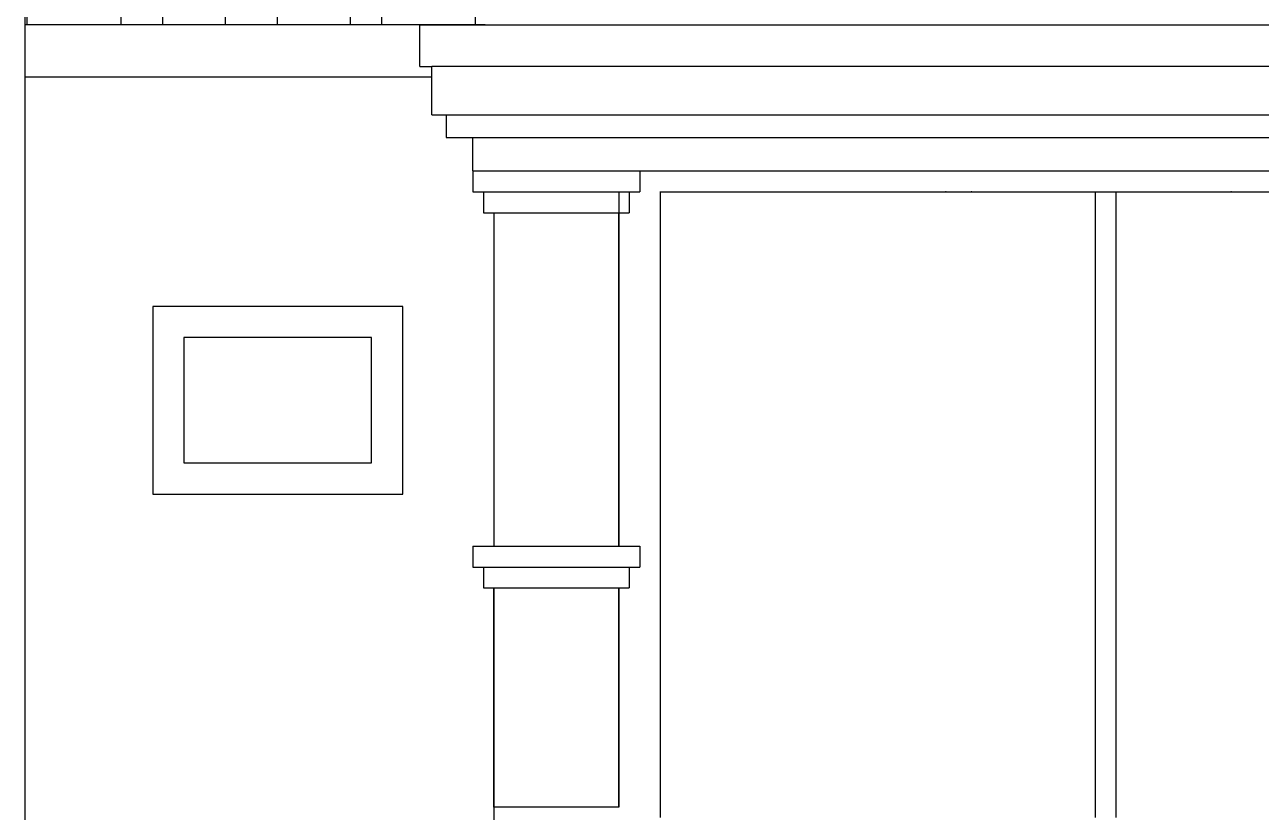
# Model space of a CAD drawing. Header units: inches. Extents: x -2812 to 9774, y -15726 to -746.
# Drawn here: x 2945.6 to 3064.2, y -9194.7 to -9119.2 of the extents above; entities that cross this region are included whole.
import ezdxf

# ---------------------------------------------------------------- set-up
doc = ezdxf.new("R2010")
doc.units = ezdxf.units.IN
doc.header["$LTSCALE"] = 17
doc.header["$MEASUREMENT"] = 0
doc.layers.add('OUTLINE', color=1, linetype='Continuous', lineweight=25)

msp = doc.modelspace()

# ---------------------------------------------------------------- hatches: boundary and pattern name
at = {"layer": 'OUTLINE'}
h = msp.add_hatch(dxfattribs=at)
h.set_pattern_fill('AR-RSHKE', color=8)
h.set_pattern_definition([(0, (4233.789, -5792.663), (25.5, 12), [6, -5, 7, -3, 9, -4]), (0, (4239.789, -5792.163), (25.5, 12), [5, -19, 4, -6]), (0, (4251.789, -5793.413), (25.5, 12), [3, -31]), (90, (4233.789, -5792.663), (-8.5, 12), [11.5, -36.5]), (90, (4239.789, -5792.663), (-8.5, 12), [11.25, -36.75]), (90, (4244.789, -5792.663), (-8.5, 12), [10.5, -37.5]), (90, (4251.789, -5793.413), (-8.5, 12), [11.5, -36.5]), (90, (4254.789, -5793.413), (-8.5, 12), [11.5, -36.5]), (90, (4263.789, -5792.663), (-8.5, 12), [11, -37])])
h.paths.add_polyline_path([(2945.55, -9107.18), (2945.55, -9119.18), (2984.6, -9119.18), (2989.13, -9119.18), (2990.55, -9119.18), (2990.55, -9114.35), (2990.55, -9107.18)])

# ---------------------------------------------------------------- linework, layer by layer
for p, q in [((2983.46, -9123.18), (2983.46, -9119.18)), ((2983.46, -9119.18), (3098.71, -9119.18)), ((2989.13, -9119.18), (2983.46, -9119.18)), ((2989.73, -9119.18), (2989.13, -9119.18)), ((2983.46, -9123.18), (2984.6, -9123.18)), ((2984.6, -9124.18), (2984.6, -9123.18)), ((3065.41, -9123.18), (2984.6, -9123.18)), ((2984.6, -9127.81), (2984.6, -9124.18)), ((2984.6, -9127.81), (2986, -9127.81)), ((2986, -9127.81), (2986, -9129.98)), ((2986, -9127.81), (3065.41, -9127.81)), ((2986, -9129.98), (2988.55, -9129.98)), ((2988.55, -9129.98), (3065.41, -9129.98)), ((2988.55, -9133.18), (2988.55, -9129.98))]:
    msp.add_line(p, q)
for p, q in [((2945.55, -8907.16), (2945.55, -9343.16)), ((2984.6, -9119.18), (2945.55, -9119.18)), ((2984.6, -9124.18), (2945.55, -9124.18)), ((2988.55, -9133.18), (3004.55, -9133.18)), ((2988.55, -9133.18), (2988.55, -9135.18)), ((3004.55, -9133.18), (3089.02, -9133.18)), ((3004.55, -9133.18), (3004.55, -9135.18)), ((2988.55, -9135.18), (2989.55, -9135.18)), ((2989.55, -9135.18), (2989.55, -9137.18)), ((2989.55, -9135.18), (3003.55, -9135.18)), ((3003.55, -9135.18), (3004.55, -9135.18)), ((3003.55, -9135.18), (3003.55, -9137.18)), ((3006.55, -9195.16), (3006.55, -9135.16)), ((3006.55, -9135.18), (3089.02, -9135.18)), ((3048.24, -9135.16), (3048.24, -9195.16)), ((3050.24, -9135.16), (3050.24, -9195.16)), ((2989.55, -9137.18), (3003.55, -9137.18)), ((2990.55, -9137.16), (2990.55, -9169.16)), ((3002.55, -9169.16), (3002.55, -9137.16)), ((3002.55, -9169.16), (3002.55, -9140.16)), ((2988.55, -9169.16), (3004.55, -9169.16)), ((2988.55, -9169.16), (2988.55, -9171.16)), ((3004.55, -9169.16), (3004.55, -9171.16)), ((2988.55, -9171.16), (2989.55, -9171.16)), ((2989.55, -9171.16), (2989.55, -9173.16)), ((2989.55, -9171.16), (3003.55, -9171.16)), ((3003.55, -9171.16), (3004.55, -9171.16)), ((3003.55, -9171.16), (3003.55, -9173.16)), ((2989.55, -9173.16), (3003.55, -9173.16)), ((2990.55, -9173.16), (2990.55, -9230.16)), ((3002.55, -9194.16), (3002.55, -9173.16)), ((3002.55, -9194.16), (3002.55, -9173.16))]:
    msp.add_line(p, q, dxfattribs=at)
at = {"layer": 'OUTLINE', "color": 7}
for p, q in [((2981.83, -9146.16), (2957.83, -9146.16)), ((2957.83, -9146.16), (2957.83, -9164.16)), ((2981.83, -9164.16), (2981.83, -9146.16)), ((2957.83, -9164.16), (2981.83, -9164.16))]:
    msp.add_line(p, q, dxfattribs=at)
at = {"layer": 'OUTLINE', "color": 253, "true_color": 0x9898cc}
for p, q in [((2978.83, -9149.16), (2960.83, -9149.16)), ((2960.83, -9149.16), (2960.83, -9161.16)), ((2978.83, -9161.16), (2978.83, -9149.16)), ((2960.83, -9161.16), (2978.83, -9161.16))]:
    msp.add_line(p, q, dxfattribs=at)
at = {"layer": 'OUTLINE'}
for points in [[(2990.55, -9133.18), (3002.55, -9133.18)], [(3002.55, -9135.16), (3002.55, -9169.16)], [(2990.55, -9169.16), (3002.55, -9169.16)], [(3002.55, -9173.16), (3002.55, -9194.16), (2990.55, -9194.16), (2990.55, -9173.16)]]:
    msp.add_lwpolyline(points, dxfattribs=at)
for p in [(3033.92, -9135.18), (3036.38, -9135.18), (3061.29, -9135.18)]:
    msp.add_point(p, dxfattribs=at)

doc.saveas('drawing.dxf')
